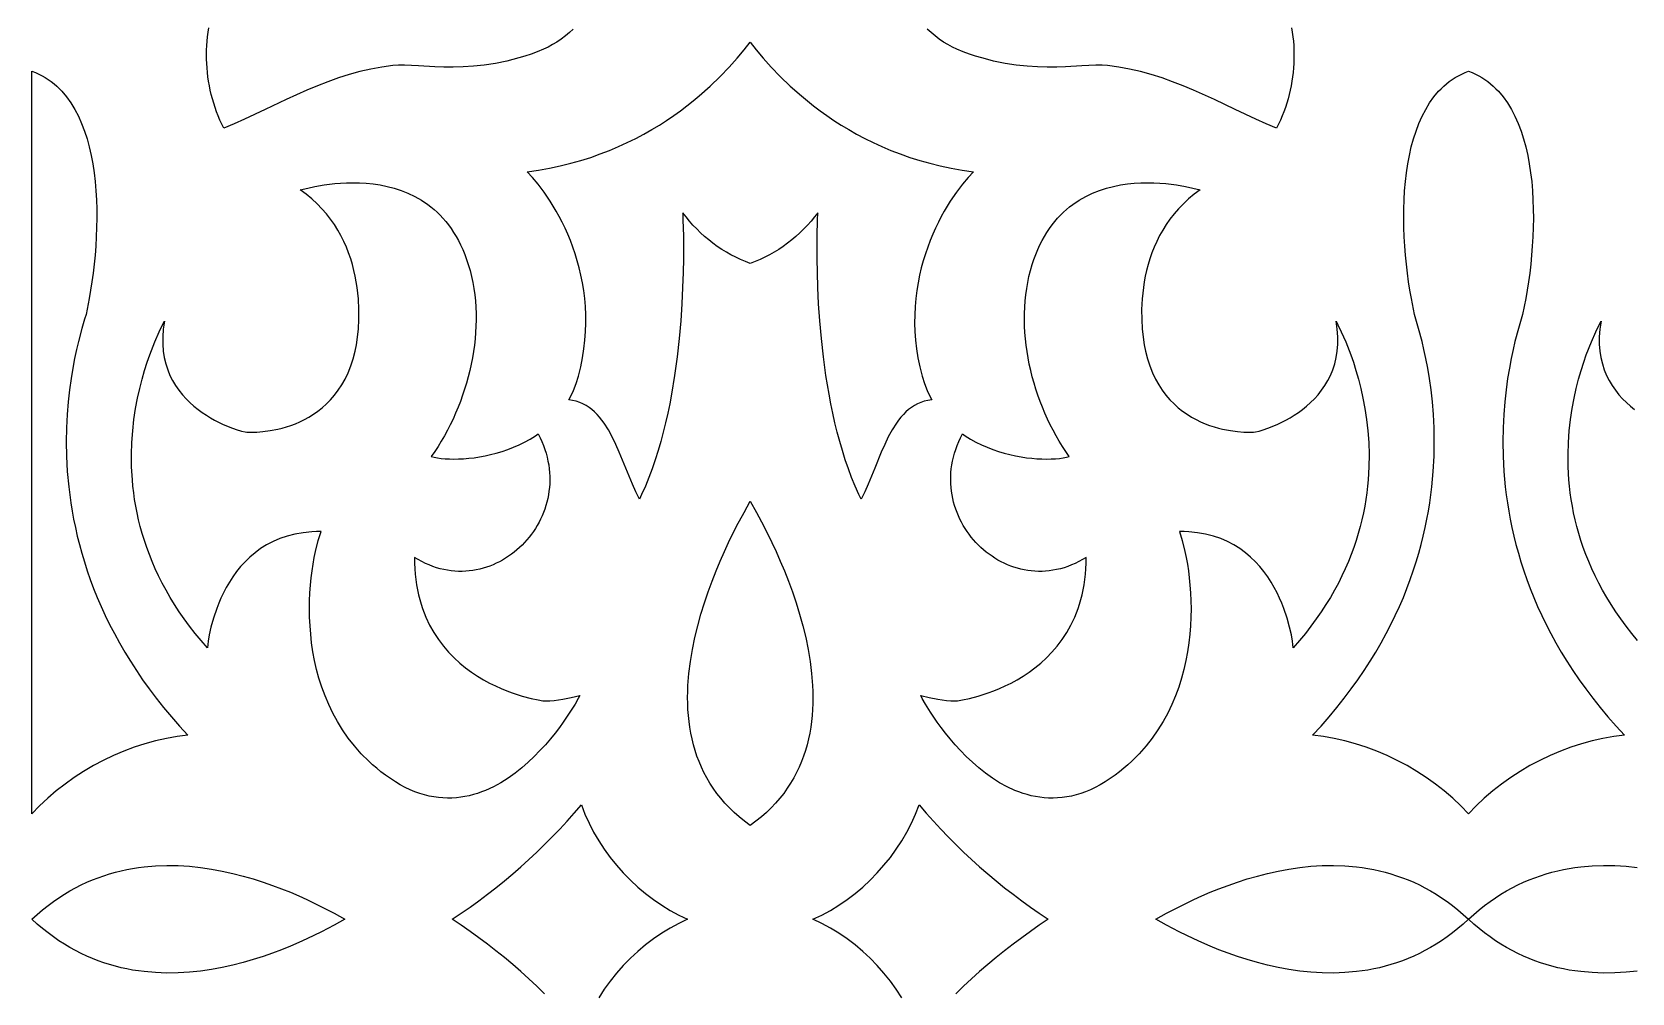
# Model space of a CAD drawing. Extents: x -350 to 350, y -780 to 780.
# Drawn here: x -270 to -184, y 579.8 to 631.5 of the extents above; entities that cross this region are included whole.
import ezdxf

# ---------------------------------------------------------------- set-up
doc = ezdxf.new("R2010")
doc.units = 0
doc.layers.add('LAYER_1', color=18, linetype='CONTINUOUS')

msp = doc.modelspace()

# ---------------------------------------------------------------- linework, layer by layer
at = {"layer": 'LAYER_1'}
for points in [[(-240.911, 631.612), (-241.121, 631.42), (-241.337, 631.239), (-241.56, 631.07), (-241.789, 630.914), (-242.023, 630.772), (-242.262, 630.645), (-242.506, 630.532), (-242.846, 630.393), (-243.181, 630.268), (-243.512, 630.155), (-243.838, 630.055), (-244.16, 629.965), (-244.478, 629.887), (-245.098, 629.76), (-245.698, 629.669), (-246.276, 629.609), (-246.831, 629.575), (-247.362, 629.562), (-247.868, 629.566), (-248.347, 629.582), (-249.222, 629.628), (-249.976, 629.662), (-250.306, 629.663), (-250.601, 629.646), (-251.199, 629.57), (-251.789, 629.462), (-252.374, 629.326), (-252.953, 629.164), (-253.528, 628.979), (-254.099, 628.774), (-254.665, 628.552), (-255.229, 628.316), (-256.349, 627.814), (-257.462, 627.29), (-258.574, 626.769), (-259.13, 626.517), (-259.688, 626.274), (-259.796, 626.494), (-259.897, 626.716), (-259.991, 626.941), (-260.079, 627.168), (-260.161, 627.396), (-260.236, 627.627), (-260.304, 627.859), (-260.365, 628.093), (-260.42, 628.328), (-260.468, 628.564), (-260.51, 628.801), (-260.545, 629.04), (-260.574, 629.279), (-260.595, 629.518), (-260.611, 629.759), (-260.619, 629.999), (-260.621, 630.24), (-260.616, 630.48), (-260.605, 630.721), (-260.587, 630.961), (-260.562, 631.201), (-260.531, 631.44), (-260.493, 631.678)], [(-202.309, 631.678), (-202.271, 631.44), (-202.24, 631.201), (-202.215, 630.961), (-202.197, 630.721), (-202.185, 630.48), (-202.181, 630.24), (-202.183, 629.999), (-202.191, 629.759), (-202.206, 629.518), (-202.228, 629.279), (-202.257, 629.04), (-202.292, 628.801), (-202.333, 628.564), (-202.382, 628.328), (-202.437, 628.093), (-202.498, 627.859), (-202.566, 627.627), (-202.641, 627.396), (-202.722, 627.168), (-202.81, 626.941), (-202.905, 626.716), (-203.006, 626.494), (-203.114, 626.274), (-203.671, 626.517), (-204.228, 626.769), (-205.339, 627.29), (-206.453, 627.814), (-207.573, 628.316), (-208.136, 628.552), (-208.703, 628.774), (-209.274, 628.979), (-209.848, 629.164), (-210.428, 629.326), (-211.013, 629.462), (-211.603, 629.57), (-212.2, 629.646), (-212.496, 629.663), (-212.825, 629.662), (-213.58, 629.628), (-214.455, 629.582), (-214.934, 629.566), (-215.44, 629.562), (-215.971, 629.575), (-216.526, 629.609), (-217.104, 629.669), (-217.704, 629.76), (-218.324, 629.887), (-218.641, 629.965), (-218.963, 630.055), (-219.29, 630.155), (-219.621, 630.268), (-219.956, 630.393), (-220.295, 630.532), (-220.54, 630.645), (-220.779, 630.772), (-221.013, 630.914), (-221.242, 631.07), (-221.464, 631.239), (-221.681, 631.42), (-221.891, 631.612)], [(-183.713, 598.731), (-184.031, 599.118), (-184.332, 599.505), (-184.617, 599.893), (-184.885, 600.281), (-185.137, 600.668), (-185.375, 601.055), (-185.597, 601.442), (-185.804, 601.827), (-185.997, 602.212), (-186.176, 602.596), (-186.341, 602.978), (-186.494, 603.358), (-186.633, 603.737), (-186.76, 604.114), (-186.875, 604.489), (-186.979, 604.861), (-187.071, 605.23), (-187.152, 605.597), (-187.223, 605.961), (-187.283, 606.322), (-187.334, 606.679), (-187.375, 607.032), (-187.408, 607.382), (-187.447, 608.069), (-187.455, 608.738), (-187.434, 609.388), (-187.388, 610.017), (-187.32, 610.624), (-187.233, 611.206), (-187.129, 611.762), (-187.012, 612.291), (-186.884, 612.79), (-186.75, 613.259), (-186.612, 613.696), (-186.472, 614.098), (-186.202, 614.795), (-185.964, 615.336), (-185.782, 615.709), (-185.681, 615.901), (-185.744, 615.471), (-185.775, 615.061), (-185.775, 614.67), (-185.746, 614.298), (-185.691, 613.945), (-185.611, 613.609), (-185.508, 613.291), (-185.384, 612.99), (-185.241, 612.707), (-185.081, 612.439), (-184.907, 612.188), (-184.719, 611.952), (-184.521, 611.732), (-184.313, 611.527), (-184.098, 611.336), (-183.878, 611.159)], [(-242.451, 579.741), (-242.869, 580.146), (-243.295, 580.544), (-243.727, 580.934), (-244.167, 581.315), (-244.613, 581.689), (-245.065, 582.054), (-245.524, 582.41), (-245.988, 582.758), (-246.458, 583.097), (-246.934, 583.427), (-247.415, 583.75), (-246.934, 584.074), (-246.458, 584.404), (-245.988, 584.743), (-245.524, 585.09), (-245.065, 585.447), (-244.613, 585.812), (-244.167, 586.185), (-243.727, 586.567), (-243.295, 586.957), (-242.869, 587.355), (-242.451, 587.76), (-242.04, 588.173), (-241.638, 588.593), (-241.243, 589.021), (-240.856, 589.456), (-240.478, 589.898), (-240.287, 589.403), (-240.067, 588.915), (-239.82, 588.438), (-239.547, 587.971), (-239.25, 587.517), (-238.929, 587.076), (-238.586, 586.651), (-238.224, 586.242), (-237.843, 585.852), (-237.444, 585.481), (-237.03, 585.131), (-236.601, 584.805), (-236.159, 584.502), (-235.706, 584.225), (-235.243, 583.975), (-234.772, 583.75), (-235.243, 583.526), (-235.706, 583.276), (-236.159, 582.999), (-236.601, 582.696), (-237.03, 582.369), (-237.444, 582.02), (-237.843, 581.649), (-238.224, 581.259), (-238.586, 580.85), (-238.929, 580.425), (-239.25, 579.984), (-239.547, 579.53)], [(-223.254, 579.53), (-223.552, 579.984), (-223.873, 580.425), (-224.215, 580.85), (-224.578, 581.259), (-224.959, 581.649), (-225.358, 582.02), (-225.772, 582.369), (-226.201, 582.696), (-226.642, 582.999), (-227.095, 583.276), (-227.558, 583.526), (-228.03, 583.75), (-227.558, 583.975), (-227.095, 584.225), (-226.642, 584.502), (-226.201, 584.805), (-225.772, 585.131), (-225.358, 585.481), (-224.959, 585.852), (-224.578, 586.242), (-224.215, 586.651), (-223.873, 587.076), (-223.552, 587.517), (-223.254, 587.971), (-222.981, 588.438), (-222.734, 588.915), (-222.515, 589.403), (-222.324, 589.898), (-221.946, 589.456), (-221.559, 589.021), (-221.164, 588.593), (-220.761, 588.173), (-220.351, 587.76), (-219.933, 587.355), (-219.507, 586.957), (-219.075, 586.567), (-218.635, 586.185), (-218.189, 585.812), (-217.737, 585.447), (-217.278, 585.09), (-216.814, 584.743), (-216.343, 584.404), (-215.868, 584.074), (-215.387, 583.75), (-215.868, 583.427), (-216.343, 583.097), (-216.814, 582.758), (-217.278, 582.41), (-217.737, 582.054), (-218.189, 581.689), (-218.635, 581.315), (-219.075, 580.934), (-219.507, 580.544), (-219.933, 580.146), (-220.351, 579.741)], [(-183.738, 580.966), (-184.334, 580.903), (-184.937, 580.867), (-185.546, 580.858), (-186.159, 580.879), (-186.775, 580.933), (-187.084, 580.973), (-187.393, 581.021), (-187.702, 581.079), (-188.011, 581.146), (-188.32, 581.224), (-188.628, 581.311), (-188.935, 581.408), (-189.242, 581.517), (-189.548, 581.636), (-189.853, 581.766), (-190.156, 581.908), (-190.458, 582.061), (-190.758, 582.227), (-191.057, 582.405), (-191.353, 582.596), (-191.647, 582.799), (-191.939, 583.016), (-192.229, 583.246), (-192.516, 583.49), (-192.801, 583.749), (-193.086, 583.49), (-193.373, 583.246), (-193.662, 583.016), (-193.954, 582.799), (-194.248, 582.596), (-194.545, 582.405), (-194.843, 582.227), (-195.144, 582.061), (-195.445, 581.908), (-195.749, 581.766), (-196.054, 581.636), (-196.359, 581.517), (-196.666, 581.408), (-196.974, 581.311), (-197.282, 581.224), (-197.591, 581.146), (-197.899, 581.079), (-198.209, 581.021), (-198.518, 580.973), (-198.826, 580.933), (-199.442, 580.879), (-200.056, 580.858), (-200.665, 580.867), (-201.268, 580.903), (-201.864, 580.966), (-202.452, 581.051), (-203.03, 581.158), (-203.597, 581.283), (-204.151, 581.425), (-204.692, 581.582), (-205.218, 581.75), (-205.727, 581.928), (-206.218, 582.113), (-206.69, 582.304), (-207.141, 582.498), (-207.57, 582.692), (-208.357, 583.074), (-209.04, 583.432), (-209.608, 583.75), (-209.04, 584.069), (-208.357, 584.426), (-207.57, 584.808), (-207.141, 585.003), (-206.69, 585.197), (-206.218, 585.387), (-205.727, 585.573), (-205.218, 585.751), (-204.692, 585.919), (-204.151, 586.075), (-203.597, 586.217), (-203.03, 586.343), (-202.452, 586.449), (-201.864, 586.535), (-201.268, 586.597), (-200.665, 586.634), (-200.056, 586.643), (-199.442, 586.621), (-198.826, 586.568), (-198.518, 586.528), (-198.209, 586.479), (-197.899, 586.422), (-197.591, 586.354), (-197.282, 586.277), (-196.974, 586.19), (-196.666, 586.092), (-196.359, 585.984), (-196.054, 585.865), (-195.749, 585.735), (-195.445, 585.593), (-195.144, 585.439), (-194.843, 585.274), (-194.545, 585.096), (-194.248, 584.905), (-193.954, 584.702), (-193.662, 584.485), (-193.373, 584.255), (-193.086, 584.011), (-192.801, 583.751), (-192.516, 584.011), (-192.229, 584.255), (-191.939, 584.485), (-191.647, 584.702), (-191.353, 584.905), (-191.057, 585.096), (-190.758, 585.274), (-190.458, 585.439), (-190.156, 585.593), (-189.853, 585.735), (-189.548, 585.865), (-189.242, 585.984), (-188.935, 586.092), (-188.628, 586.19), (-188.32, 586.277), (-188.011, 586.354), (-187.702, 586.422), (-187.393, 586.479), (-187.084, 586.528), (-186.775, 586.568), (-186.159, 586.621), (-185.546, 586.643), (-184.937, 586.634), (-184.334, 586.597), (-183.738, 586.535)]]:
    msp.add_lwpolyline(points, dxfattribs=at)
for points in [[(-231.079, 630.5), (-230.704, 630.051), (-230.275, 629.569), (-229.79, 629.064), (-229.25, 628.543), (-228.653, 628.013), (-228.333, 627.748), (-227.998, 627.483), (-227.649, 627.22), (-227.286, 626.959), (-226.907, 626.702), (-226.514, 626.45), (-226.106, 626.203), (-225.684, 625.963), (-225.246, 625.73), (-224.792, 625.506), (-224.324, 625.291), (-223.84, 625.087), (-223.341, 624.894), (-222.827, 624.713), (-222.296, 624.545), (-221.751, 624.391), (-221.189, 624.253), (-220.611, 624.131), (-220.018, 624.026), (-219.408, 623.939), (-219.693, 623.636), (-220.001, 623.27), (-220.323, 622.843), (-220.651, 622.357), (-220.977, 621.816), (-221.137, 621.526), (-221.294, 621.223), (-221.446, 620.907), (-221.593, 620.578), (-221.733, 620.238), (-221.866, 619.886), (-221.991, 619.523), (-222.106, 619.149), (-222.211, 618.765), (-222.304, 618.37), (-222.385, 617.965), (-222.452, 617.551), (-222.505, 617.127), (-222.542, 616.695), (-222.564, 616.254), (-222.567, 615.804), (-222.552, 615.347), (-222.518, 614.881), (-222.464, 614.409), (-222.388, 613.93), (-222.289, 613.444), (-222.167, 612.951), (-222.046, 612.558), (-221.903, 612.186), (-221.74, 611.836), (-221.648, 611.672), (-221.854, 611.642), (-222.049, 611.597), (-222.235, 611.536), (-222.412, 611.46), (-222.58, 611.371), (-222.74, 611.268), (-222.892, 611.154), (-223.036, 611.027), (-223.174, 610.889), (-223.306, 610.741), (-223.431, 610.584), (-223.55, 610.417), (-223.775, 610.061), (-223.982, 609.678), (-224.176, 609.274), (-224.359, 608.855), (-224.71, 607.993), (-225.064, 607.14), (-225.25, 606.73), (-225.447, 606.34), (-225.563, 606.579), (-225.764, 607.032), (-225.953, 607.497), (-226.13, 607.971), (-226.296, 608.454), (-226.451, 608.944), (-226.595, 609.441), (-226.729, 609.942), (-226.853, 610.447), (-226.967, 610.956), (-227.072, 611.465), (-227.168, 611.975), (-227.335, 612.992), (-227.472, 613.996), (-227.58, 614.98), (-227.663, 615.932), (-227.725, 616.845), (-227.767, 617.708), (-227.793, 618.513), (-227.806, 619.251), (-227.809, 619.911), (-227.804, 620.486), (-227.786, 621.34), (-227.774, 621.738), (-227.948, 621.509), (-228.131, 621.287), (-228.322, 621.07), (-228.522, 620.861), (-228.73, 620.659), (-228.945, 620.464), (-229.167, 620.277), (-229.396, 620.098), (-229.63, 619.928), (-229.87, 619.767), (-230.115, 619.615), (-230.365, 619.472), (-230.619, 619.34), (-230.876, 619.218), (-231.137, 619.106), (-231.401, 619.005), (-231.665, 619.106), (-231.926, 619.218), (-232.183, 619.34), (-232.437, 619.472), (-232.686, 619.615), (-232.931, 619.767), (-233.171, 619.928), (-233.406, 620.098), (-233.634, 620.277), (-233.856, 620.464), (-234.072, 620.659), (-234.279, 620.861), (-234.479, 621.07), (-234.671, 621.287), (-234.854, 621.509), (-235.028, 621.738), (-235.016, 621.34), (-234.997, 620.486), (-234.993, 619.911), (-234.996, 619.251), (-235.009, 618.513), (-235.035, 617.708), (-235.077, 616.845), (-235.139, 615.932), (-235.222, 614.98), (-235.33, 613.996), (-235.467, 612.992), (-235.634, 611.975), (-235.73, 611.465), (-235.835, 610.956), (-235.949, 610.447), (-236.073, 609.942), (-236.207, 609.441), (-236.351, 608.944), (-236.506, 608.454), (-236.672, 607.971), (-236.849, 607.497), (-237.038, 607.032), (-237.239, 606.579), (-237.355, 606.34), (-237.552, 606.73), (-237.738, 607.14), (-238.091, 607.993), (-238.443, 608.855), (-238.626, 609.274), (-238.82, 609.678), (-239.027, 610.061), (-239.251, 610.417), (-239.371, 610.584), (-239.496, 610.741), (-239.628, 610.889), (-239.765, 611.027), (-239.91, 611.154), (-240.062, 611.268), (-240.222, 611.371), (-240.39, 611.46), (-240.567, 611.536), (-240.753, 611.597), (-240.948, 611.642), (-241.153, 611.672), (-241.062, 611.836), (-240.898, 612.186), (-240.755, 612.558), (-240.634, 612.951), (-240.513, 613.444), (-240.414, 613.93), (-240.338, 614.409), (-240.283, 614.881), (-240.249, 615.347), (-240.235, 615.804), (-240.238, 616.254), (-240.259, 616.695), (-240.297, 617.127), (-240.35, 617.551), (-240.417, 617.965), (-240.498, 618.37), (-240.591, 618.765), (-240.696, 619.149), (-240.811, 619.523), (-240.935, 619.886), (-241.068, 620.238), (-241.209, 620.578), (-241.355, 620.907), (-241.508, 621.223), (-241.664, 621.526), (-241.824, 621.816), (-242.151, 622.357), (-242.479, 622.843), (-242.801, 623.27), (-243.108, 623.636), (-243.394, 623.939), (-242.784, 624.026), (-242.191, 624.131), (-241.613, 624.253), (-241.051, 624.391), (-240.505, 624.545), (-239.975, 624.713), (-239.46, 624.894), (-238.961, 625.087), (-238.478, 625.291), (-238.009, 625.506), (-237.556, 625.73), (-237.118, 625.963), (-236.695, 626.203), (-236.287, 626.45), (-235.894, 626.702), (-235.516, 626.959), (-235.153, 627.22), (-234.804, 627.483), (-234.469, 627.748), (-234.149, 628.013), (-233.552, 628.543), (-233.012, 629.064), (-232.527, 629.569), (-232.098, 630.051), (-231.723, 630.5), (-231.401, 630.911)], [(-269.813, 629.276), (-269.631, 629.193), (-269.456, 629.103), (-269.287, 629.005), (-269.124, 628.9), (-268.966, 628.787), (-268.815, 628.666), (-268.669, 628.539), (-268.529, 628.405), (-268.394, 628.264), (-268.14, 627.964), (-267.908, 627.639), (-267.697, 627.291), (-267.505, 626.923), (-267.332, 626.535), (-267.178, 626.129), (-267.042, 625.707), (-266.924, 625.27), (-266.821, 624.82), (-266.735, 624.358), (-266.665, 623.887), (-266.609, 623.407), (-266.567, 622.92), (-266.538, 622.428), (-266.522, 621.932), (-266.519, 621.434), (-266.527, 620.936), (-266.546, 620.438), (-266.575, 619.943), (-266.613, 619.453), (-266.661, 618.968), (-266.717, 618.49), (-266.78, 618.022), (-266.85, 617.564), (-266.927, 617.118), (-267.097, 616.268), (-267.173, 616.006), (-267.317, 615.513), (-267.505, 614.806), (-267.607, 614.377), (-267.709, 613.901), (-267.808, 613.38), (-267.902, 612.816), (-267.985, 612.211), (-268.057, 611.567), (-268.112, 610.885), (-268.147, 610.169), (-268.16, 609.42), (-268.146, 608.64), (-268.103, 607.831), (-268.027, 606.995), (-267.975, 606.568), (-267.914, 606.135), (-267.843, 605.696), (-267.762, 605.252), (-267.67, 604.803), (-267.567, 604.349), (-267.452, 603.89), (-267.325, 603.427), (-267.186, 602.96), (-267.034, 602.489), (-266.869, 602.014), (-266.69, 601.536), (-266.497, 601.055), (-266.289, 600.571), (-266.066, 600.084), (-265.828, 599.596), (-265.574, 599.105), (-265.304, 598.612), (-265.018, 598.118), (-264.714, 597.622), (-264.393, 597.126), (-264.054, 596.628), (-263.696, 596.131), (-263.32, 595.633), (-262.925, 595.135), (-262.51, 594.637), (-262.075, 594.139), (-261.62, 593.643), (-262.2, 593.572), (-262.78, 593.471), (-263.359, 593.341), (-263.933, 593.184), (-264.503, 593), (-265.067, 592.789), (-265.622, 592.553), (-266.168, 592.293), (-266.703, 592.008), (-267.224, 591.701), (-267.732, 591.371), (-268.224, 591.019), (-268.698, 590.647), (-269.153, 590.255), (-269.588, 589.844), (-270, 589.414), (-270, 629.35)], [(-192.612, 629.276), (-192.431, 629.193), (-192.256, 629.103), (-192.087, 629.005), (-191.924, 628.9), (-191.766, 628.787), (-191.615, 628.666), (-191.469, 628.539), (-191.328, 628.405), (-191.194, 628.264), (-190.94, 627.964), (-190.708, 627.639), (-190.497, 627.291), (-190.305, 626.923), (-190.132, 626.535), (-189.978, 626.129), (-189.842, 625.707), (-189.723, 625.27), (-189.621, 624.82), (-189.535, 624.358), (-189.464, 623.887), (-189.408, 623.407), (-189.366, 622.92), (-189.338, 622.428), (-189.322, 621.932), (-189.319, 621.434), (-189.327, 620.936), (-189.345, 620.438), (-189.374, 619.943), (-189.413, 619.453), (-189.461, 618.968), (-189.516, 618.49), (-189.58, 618.022), (-189.65, 617.564), (-189.727, 617.118), (-189.897, 616.268), (-189.972, 616.006), (-190.117, 615.513), (-190.305, 614.806), (-190.406, 614.377), (-190.509, 613.901), (-190.608, 613.38), (-190.701, 612.816), (-190.785, 612.211), (-190.856, 611.567), (-190.911, 610.885), (-190.947, 610.169), (-190.959, 609.42), (-190.946, 608.64), (-190.903, 607.831), (-190.826, 606.995), (-190.775, 606.568), (-190.714, 606.135), (-190.643, 605.696), (-190.562, 605.252), (-190.47, 604.803), (-190.367, 604.349), (-190.252, 603.89), (-190.125, 603.427), (-189.986, 602.96), (-189.834, 602.489), (-189.669, 602.014), (-189.489, 601.536), (-189.296, 601.055), (-189.089, 600.571), (-188.866, 600.084), (-188.628, 599.596), (-188.374, 599.105), (-188.104, 598.612), (-187.818, 598.118), (-187.514, 597.622), (-187.193, 597.126), (-186.854, 596.628), (-186.496, 596.131), (-186.12, 595.633), (-185.725, 595.135), (-185.31, 594.637), (-184.875, 594.139), (-184.42, 593.643), (-185, 593.572), (-185.58, 593.471), (-186.158, 593.341), (-186.733, 593.184), (-187.303, 593), (-187.867, 592.789), (-188.422, 592.553), (-188.968, 592.293), (-189.502, 592.008), (-190.024, 591.701), (-190.532, 591.371), (-191.023, 591.019), (-191.498, 590.647), (-191.953, 590.255), (-192.387, 589.844), (-192.801, 589.414), (-193.214, 589.844), (-193.649, 590.255), (-194.104, 590.647), (-194.578, 591.019), (-195.07, 591.371), (-195.577, 591.701), (-196.099, 592.008), (-196.634, 592.293), (-197.18, 592.553), (-197.735, 592.789), (-198.298, 593), (-198.868, 593.184), (-199.443, 593.341), (-200.021, 593.471), (-200.601, 593.572), (-201.182, 593.643), (-200.726, 594.139), (-200.292, 594.637), (-199.877, 595.135), (-199.481, 595.633), (-199.105, 596.131), (-198.748, 596.628), (-198.409, 597.126), (-198.088, 597.622), (-197.784, 598.118), (-197.497, 598.612), (-197.227, 599.105), (-196.974, 599.596), (-196.736, 600.084), (-196.513, 600.571), (-196.305, 601.055), (-196.112, 601.536), (-195.933, 602.014), (-195.768, 602.489), (-195.616, 602.96), (-195.476, 603.427), (-195.35, 603.89), (-195.235, 604.349), (-195.132, 604.803), (-195.04, 605.252), (-194.959, 605.696), (-194.888, 606.135), (-194.827, 606.568), (-194.775, 606.995), (-194.699, 607.831), (-194.656, 608.64), (-194.642, 609.42), (-194.655, 610.169), (-194.69, 610.885), (-194.745, 611.567), (-194.816, 612.211), (-194.9, 612.816), (-194.994, 613.38), (-195.093, 613.901), (-195.195, 614.377), (-195.297, 614.806), (-195.484, 615.513), (-195.629, 616.006), (-195.704, 616.268), (-195.874, 617.118), (-195.951, 617.564), (-196.022, 618.022), (-196.085, 618.49), (-196.141, 618.968), (-196.189, 619.453), (-196.227, 619.943), (-196.256, 620.438), (-196.275, 620.936), (-196.283, 621.434), (-196.279, 621.932), (-196.264, 622.428), (-196.235, 622.92), (-196.193, 623.407), (-196.137, 623.887), (-196.066, 624.358), (-195.98, 624.82), (-195.878, 625.27), (-195.759, 625.707), (-195.623, 626.129), (-195.469, 626.535), (-195.297, 626.923), (-195.105, 627.291), (-194.893, 627.639), (-194.661, 627.964), (-194.408, 628.264), (-194.273, 628.405), (-194.133, 628.539), (-193.987, 628.666), (-193.835, 628.787), (-193.678, 628.9), (-193.515, 629.005), (-193.346, 629.103), (-193.17, 629.193), (-192.989, 629.276), (-192.801, 629.35)], [(-252.397, 623.341), (-252.036, 623.32), (-251.668, 623.283), (-251.296, 623.228), (-250.92, 623.152), (-250.544, 623.055), (-250.17, 622.934), (-249.799, 622.787), (-249.434, 622.612), (-249.077, 622.408), (-248.73, 622.173), (-248.56, 622.044), (-248.394, 621.905), (-248.231, 621.758), (-248.072, 621.602), (-247.917, 621.437), (-247.767, 621.262), (-247.621, 621.078), (-247.479, 620.884), (-247.343, 620.679), (-247.212, 620.464), (-247.087, 620.239), (-246.967, 620.003), (-246.854, 619.755), (-246.746, 619.497), (-246.646, 619.227), (-246.552, 618.945), (-246.46, 618.63), (-246.38, 618.31), (-246.312, 617.986), (-246.255, 617.659), (-246.209, 617.329), (-246.175, 616.995), (-246.151, 616.659), (-246.138, 616.321), (-246.136, 615.981), (-246.144, 615.64), (-246.162, 615.298), (-246.19, 614.956), (-246.228, 614.613), (-246.275, 614.271), (-246.332, 613.93), (-246.398, 613.589), (-246.473, 613.251), (-246.557, 612.914), (-246.649, 612.579), (-246.75, 612.248), (-246.859, 611.919), (-246.976, 611.594), (-247.101, 611.273), (-247.233, 610.957), (-247.373, 610.645), (-247.52, 610.338), (-247.674, 610.037), (-247.836, 609.742), (-248.003, 609.453), (-248.178, 609.171), (-248.358, 608.896), (-248.545, 608.629), (-248.386, 608.59), (-248.208, 608.557), (-248.012, 608.53), (-247.799, 608.51), (-247.57, 608.498), (-247.328, 608.493), (-247.072, 608.497), (-246.806, 608.51), (-246.529, 608.533), (-246.244, 608.565), (-245.952, 608.609), (-245.655, 608.663), (-245.353, 608.729), (-245.048, 608.808), (-244.741, 608.9), (-244.434, 609.004), (-244.129, 609.123), (-243.826, 609.257), (-243.527, 609.405), (-243.233, 609.569), (-242.947, 609.749), (-242.807, 609.848), (-242.7, 609.639), (-242.604, 609.43), (-242.518, 609.221), (-242.442, 609.012), (-242.375, 608.803), (-242.319, 608.594), (-242.272, 608.385), (-242.234, 608.178), (-242.205, 607.971), (-242.186, 607.765), (-242.175, 607.561), (-242.173, 607.358), (-242.179, 607.156), (-242.194, 606.956), (-242.217, 606.758), (-242.247, 606.563), (-242.285, 606.369), (-242.331, 606.178), (-242.384, 605.99), (-242.445, 605.804), (-242.512, 605.622), (-242.586, 605.443), (-242.667, 605.267), (-242.754, 605.095), (-242.847, 604.926), (-242.947, 604.762), (-243.052, 604.601), (-243.164, 604.445), (-243.28, 604.293), (-243.402, 604.146), (-243.53, 604.004), (-243.662, 603.867), (-243.799, 603.735), (-243.941, 603.608), (-244.087, 603.487), (-244.237, 603.372), (-244.392, 603.262), (-244.55, 603.159), (-244.713, 603.062), (-244.878, 602.971), (-245.048, 602.887), (-245.22, 602.81), (-245.395, 602.74), (-245.573, 602.677), (-245.754, 602.622), (-245.937, 602.574), (-246.123, 602.534), (-246.311, 602.501), (-246.5, 602.477), (-246.692, 602.461), (-246.884, 602.453), (-247.079, 602.454), (-247.274, 602.464), (-247.471, 602.483), (-247.668, 602.511), (-247.866, 602.549), (-248.064, 602.596), (-248.263, 602.652), (-248.462, 602.719), (-248.661, 602.796), (-248.859, 602.883), (-249.057, 602.98), (-249.255, 603.088), (-249.452, 603.207), (-249.447, 602.895), (-249.433, 602.592), (-249.41, 602.297), (-249.378, 602.01), (-249.338, 601.731), (-249.289, 601.46), (-249.232, 601.197), (-249.167, 600.941), (-249.094, 600.693), (-249.015, 600.452), (-248.928, 600.219), (-248.836, 599.993), (-248.631, 599.562), (-248.404, 599.159), (-248.157, 598.782), (-247.892, 598.431), (-247.612, 598.105), (-247.318, 597.803), (-247.014, 597.525), (-246.702, 597.268), (-246.383, 597.034), (-246.062, 596.82), (-245.739, 596.625), (-245.418, 596.45), (-245.1, 596.292), (-244.789, 596.152), (-244.486, 596.028), (-244.194, 595.919), (-243.653, 595.744), (-243.184, 595.621), (-242.807, 595.541), (-242.541, 595.499), (-242.406, 595.487), (-242.173, 595.496), (-241.941, 595.515), (-241.479, 595.58), (-241.02, 595.669), (-240.563, 595.771), (-240.642, 595.617), (-240.819, 595.309), (-241.089, 594.877), (-241.448, 594.35), (-241.659, 594.06), (-241.89, 593.758), (-242.142, 593.447), (-242.413, 593.131), (-242.702, 592.814), (-243.01, 592.499), (-243.335, 592.19), (-243.677, 591.892), (-244.036, 591.607), (-244.411, 591.339), (-244.801, 591.092), (-245.206, 590.87), (-245.625, 590.677), (-245.84, 590.592), (-246.058, 590.516), (-246.279, 590.449), (-246.504, 590.391), (-246.731, 590.343), (-246.962, 590.306), (-247.196, 590.279), (-247.432, 590.264), (-247.672, 590.261), (-247.914, 590.27), (-248.159, 590.291), (-248.407, 590.326), (-248.657, 590.374), (-248.91, 590.437), (-249.165, 590.514), (-249.422, 590.606), (-249.682, 590.714), (-249.944, 590.838), (-250.208, 590.978), (-250.474, 591.135), (-250.742, 591.31), (-251.012, 591.502), (-251.249, 591.684), (-251.477, 591.869), (-251.696, 592.059), (-251.907, 592.253), (-252.304, 592.652), (-252.67, 593.066), (-253.004, 593.492), (-253.309, 593.929), (-253.585, 594.375), (-253.834, 594.831), (-254.057, 595.293), (-254.254, 595.76), (-254.428, 596.232), (-254.578, 596.707), (-254.707, 597.183), (-254.814, 597.658), (-254.902, 598.133), (-254.972, 598.604), (-255.024, 599.071), (-255.059, 599.532), (-255.08, 599.986), (-255.086, 600.432), (-255.08, 600.867), (-255.061, 601.291), (-255.032, 601.703), (-254.993, 602.1), (-254.945, 602.481), (-254.89, 602.846), (-254.829, 603.192), (-254.763, 603.518), (-254.618, 604.105), (-254.467, 604.596), (-254.718, 604.593), (-254.962, 604.582), (-255.431, 604.534), (-255.873, 604.455), (-256.289, 604.348), (-256.681, 604.214), (-257.048, 604.056), (-257.392, 603.875), (-257.713, 603.674), (-258.013, 603.454), (-258.291, 603.219), (-258.549, 602.97), (-258.787, 602.709), (-259.006, 602.439), (-259.208, 602.162), (-259.391, 601.879), (-259.559, 601.593), (-259.71, 601.306), (-259.846, 601.02), (-259.967, 600.738), (-260.075, 600.461), (-260.253, 599.932), (-260.385, 599.451), (-260.478, 599.034), (-260.537, 598.7), (-260.577, 598.345), (-260.913, 598.731), (-261.231, 599.118), (-261.532, 599.505), (-261.817, 599.893), (-262.085, 600.281), (-262.338, 600.668), (-262.575, 601.055), (-262.797, 601.442), (-263.004, 601.827), (-263.197, 602.212), (-263.376, 602.596), (-263.541, 602.978), (-263.694, 603.358), (-263.833, 603.737), (-263.96, 604.114), (-264.075, 604.489), (-264.179, 604.861), (-264.271, 605.23), (-264.352, 605.597), (-264.423, 605.961), (-264.483, 606.322), (-264.534, 606.679), (-264.576, 607.032), (-264.608, 607.382), (-264.647, 608.069), (-264.655, 608.738), (-264.635, 609.388), (-264.589, 610.017), (-264.52, 610.624), (-264.433, 611.206), (-264.329, 611.762), (-264.212, 612.291), (-264.085, 612.79), (-263.95, 613.259), (-263.812, 613.696), (-263.672, 614.098), (-263.402, 614.795), (-263.164, 615.336), (-262.982, 615.709), (-262.881, 615.901), (-262.944, 615.471), (-262.975, 615.061), (-262.975, 614.67), (-262.946, 614.298), (-262.891, 613.945), (-262.811, 613.609), (-262.708, 613.291), (-262.584, 612.99), (-262.441, 612.707), (-262.282, 612.439), (-262.107, 612.188), (-261.919, 611.952), (-261.721, 611.732), (-261.513, 611.527), (-261.298, 611.336), (-261.078, 611.159), (-260.855, 610.996), (-260.63, 610.846), (-260.406, 610.709), (-260.185, 610.585), (-259.759, 610.373), (-259.366, 610.206), (-259.024, 610.082), (-258.747, 609.997), (-258.551, 609.948), (-258.452, 609.932), (-258.176, 609.931), (-257.916, 609.941), (-257.59, 609.968), (-257.208, 610.019), (-256.783, 610.102), (-256.558, 610.158), (-256.326, 610.225), (-256.089, 610.303), (-255.848, 610.393), (-255.604, 610.497), (-255.36, 610.616), (-255.116, 610.75), (-254.874, 610.9), (-254.635, 611.067), (-254.401, 611.252), (-254.174, 611.456), (-253.953, 611.68), (-253.742, 611.925), (-253.541, 612.192), (-253.352, 612.481), (-253.176, 612.794), (-253.015, 613.132), (-252.87, 613.495), (-252.743, 613.884), (-252.634, 614.3), (-252.566, 614.641), (-252.507, 615.042), (-252.461, 615.498), (-252.435, 616), (-252.433, 616.541), (-252.462, 617.114), (-252.489, 617.41), (-252.525, 617.711), (-252.572, 618.017), (-252.63, 618.325), (-252.699, 618.636), (-252.781, 618.949), (-252.875, 619.262), (-252.983, 619.575), (-253.105, 619.886), (-253.243, 620.196), (-253.395, 620.502), (-253.564, 620.804), (-253.75, 621.1), (-253.953, 621.392), (-254.175, 621.676), (-254.416, 621.952), (-254.676, 622.22), (-254.957, 622.478), (-255.258, 622.725), (-255.581, 622.961), (-255.18, 623.061), (-254.794, 623.144), (-254.306, 623.228), (-253.733, 623.299), (-253.419, 623.324), (-253.091, 623.341), (-252.75, 623.348)], [(-209.711, 623.341), (-209.382, 623.324), (-209.069, 623.299), (-208.496, 623.228), (-208.008, 623.144), (-207.622, 623.061), (-207.221, 622.961), (-207.544, 622.725), (-207.845, 622.478), (-208.126, 622.22), (-208.386, 621.952), (-208.627, 621.676), (-208.848, 621.392), (-209.052, 621.1), (-209.238, 620.804), (-209.407, 620.502), (-209.559, 620.196), (-209.696, 619.886), (-209.819, 619.575), (-209.926, 619.262), (-210.021, 618.949), (-210.102, 618.636), (-210.172, 618.325), (-210.229, 618.017), (-210.276, 617.711), (-210.313, 617.41), (-210.34, 617.114), (-210.369, 616.541), (-210.367, 616), (-210.341, 615.498), (-210.295, 615.042), (-210.236, 614.641), (-210.168, 614.3), (-210.059, 613.884), (-209.932, 613.495), (-209.787, 613.132), (-209.625, 612.794), (-209.45, 612.481), (-209.261, 612.192), (-209.06, 611.925), (-208.848, 611.68), (-208.628, 611.456), (-208.4, 611.252), (-208.166, 611.067), (-207.928, 610.9), (-207.686, 610.75), (-207.442, 610.616), (-207.197, 610.497), (-206.954, 610.393), (-206.713, 610.303), (-206.476, 610.225), (-206.244, 610.158), (-206.018, 610.102), (-205.593, 610.019), (-205.212, 609.968), (-204.885, 609.941), (-204.625, 609.931), (-204.35, 609.932), (-204.251, 609.948), (-204.055, 609.997), (-203.778, 610.082), (-203.435, 610.206), (-203.043, 610.373), (-202.617, 610.585), (-202.395, 610.709), (-202.172, 610.846), (-201.947, 610.996), (-201.724, 611.159), (-201.504, 611.336), (-201.289, 611.527), (-201.081, 611.732), (-200.882, 611.952), (-200.695, 612.188), (-200.52, 612.439), (-200.361, 612.707), (-200.218, 612.99), (-200.094, 613.291), (-199.991, 613.609), (-199.911, 613.945), (-199.855, 614.298), (-199.827, 614.67), (-199.827, 615.061), (-199.857, 615.471), (-199.921, 615.901), (-199.82, 615.709), (-199.638, 615.336), (-199.4, 614.795), (-199.13, 614.098), (-198.99, 613.696), (-198.852, 613.259), (-198.717, 612.79), (-198.59, 612.291), (-198.473, 611.762), (-198.369, 611.206), (-198.281, 610.624), (-198.213, 610.017), (-198.167, 609.388), (-198.147, 608.738), (-198.154, 608.069), (-198.194, 607.382), (-198.226, 607.032), (-198.268, 606.679), (-198.318, 606.322), (-198.379, 605.961), (-198.45, 605.597), (-198.531, 605.23), (-198.623, 604.861), (-198.726, 604.489), (-198.841, 604.114), (-198.968, 603.737), (-199.108, 603.358), (-199.26, 602.978), (-199.426, 602.596), (-199.605, 602.212), (-199.798, 601.827), (-200.005, 601.442), (-200.227, 601.055), (-200.464, 600.668), (-200.717, 600.281), (-200.985, 599.893), (-201.27, 599.505), (-201.571, 599.118), (-201.889, 598.731), (-202.225, 598.345), (-202.265, 598.7), (-202.324, 599.034), (-202.416, 599.451), (-202.549, 599.932), (-202.726, 600.461), (-202.834, 600.738), (-202.956, 601.02), (-203.092, 601.306), (-203.243, 601.593), (-203.41, 601.879), (-203.594, 602.162), (-203.795, 602.439), (-204.015, 602.709), (-204.253, 602.97), (-204.511, 603.219), (-204.789, 603.454), (-205.088, 603.674), (-205.41, 603.875), (-205.754, 604.056), (-206.121, 604.214), (-206.513, 604.348), (-206.929, 604.455), (-207.371, 604.534), (-207.839, 604.582), (-208.084, 604.593), (-208.335, 604.596), (-208.183, 604.105), (-208.039, 603.518), (-207.973, 603.192), (-207.911, 602.846), (-207.856, 602.481), (-207.809, 602.1), (-207.77, 601.703), (-207.741, 601.291), (-207.722, 600.867), (-207.716, 600.432), (-207.722, 599.986), (-207.742, 599.532), (-207.778, 599.071), (-207.83, 598.604), (-207.9, 598.133), (-207.988, 597.658), (-208.095, 597.183), (-208.224, 596.707), (-208.374, 596.232), (-208.547, 595.76), (-208.745, 595.293), (-208.967, 594.831), (-209.216, 594.375), (-209.493, 593.929), (-209.798, 593.492), (-210.132, 593.066), (-210.498, 592.652), (-210.895, 592.253), (-211.106, 592.059), (-211.325, 591.869), (-211.553, 591.684), (-211.789, 591.502), (-212.06, 591.31), (-212.328, 591.135), (-212.594, 590.978), (-212.858, 590.838), (-213.12, 590.714), (-213.38, 590.606), (-213.637, 590.514), (-213.892, 590.437), (-214.145, 590.374), (-214.395, 590.326), (-214.643, 590.291), (-214.888, 590.27), (-215.13, 590.261), (-215.369, 590.264), (-215.606, 590.279), (-215.84, 590.306), (-216.07, 590.343), (-216.298, 590.391), (-216.523, 590.449), (-216.744, 590.516), (-216.962, 590.592), (-217.177, 590.677), (-217.596, 590.87), (-218.001, 591.092), (-218.391, 591.339), (-218.766, 591.607), (-219.124, 591.892), (-219.467, 592.19), (-219.792, 592.499), (-220.1, 592.814), (-220.389, 593.131), (-220.66, 593.447), (-220.911, 593.758), (-221.143, 594.06), (-221.354, 594.35), (-221.712, 594.877), (-221.982, 595.309), (-222.159, 595.617), (-222.239, 595.771), (-221.782, 595.669), (-221.323, 595.58), (-220.861, 595.515), (-220.629, 595.496), (-220.396, 595.487), (-220.261, 595.499), (-219.995, 595.541), (-219.618, 595.621), (-219.149, 595.744), (-218.608, 595.919), (-218.316, 596.028), (-218.013, 596.152), (-217.702, 596.292), (-217.384, 596.45), (-217.063, 596.625), (-216.74, 596.82), (-216.418, 597.034), (-216.1, 597.268), (-215.788, 597.525), (-215.484, 597.803), (-215.19, 598.105), (-214.91, 598.431), (-214.645, 598.782), (-214.397, 599.159), (-214.171, 599.562), (-213.966, 599.993), (-213.873, 600.219), (-213.787, 600.452), (-213.707, 600.693), (-213.635, 600.941), (-213.57, 601.197), (-213.513, 601.46), (-213.464, 601.731), (-213.423, 602.01), (-213.391, 602.297), (-213.368, 602.592), (-213.354, 602.895), (-213.35, 603.207), (-213.547, 603.088), (-213.744, 602.98), (-213.943, 602.883), (-214.141, 602.796), (-214.34, 602.719), (-214.539, 602.652), (-214.737, 602.596), (-214.936, 602.549), (-215.134, 602.511), (-215.331, 602.483), (-215.528, 602.464), (-215.723, 602.454), (-215.917, 602.453), (-216.11, 602.461), (-216.302, 602.477), (-216.491, 602.501), (-216.679, 602.534), (-216.864, 602.574), (-217.048, 602.622), (-217.228, 602.677), (-217.407, 602.74), (-217.582, 602.81), (-217.754, 602.887), (-217.923, 602.971), (-218.089, 603.062), (-218.251, 603.159), (-218.41, 603.262), (-218.564, 603.372), (-218.715, 603.487), (-218.861, 603.608), (-219.003, 603.735), (-219.14, 603.867), (-219.272, 604.004), (-219.399, 604.146), (-219.521, 604.293), (-219.638, 604.445), (-219.749, 604.601), (-219.855, 604.762), (-219.954, 604.926), (-220.048, 605.095), (-220.135, 605.267), (-220.216, 605.443), (-220.29, 605.622), (-220.357, 605.804), (-220.417, 605.99), (-220.471, 606.178), (-220.516, 606.369), (-220.555, 606.563), (-220.585, 606.758), (-220.608, 606.956), (-220.622, 607.156), (-220.629, 607.358), (-220.627, 607.561), (-220.616, 607.765), (-220.596, 607.971), (-220.568, 608.178), (-220.53, 608.385), (-220.483, 608.594), (-220.427, 608.803), (-220.36, 609.012), (-220.284, 609.221), (-220.198, 609.43), (-220.101, 609.639), (-219.995, 609.848), (-219.855, 609.749), (-219.568, 609.569), (-219.275, 609.405), (-218.976, 609.257), (-218.673, 609.123), (-218.367, 609.004), (-218.061, 608.9), (-217.754, 608.808), (-217.449, 608.729), (-217.147, 608.663), (-216.849, 608.609), (-216.557, 608.565), (-216.272, 608.533), (-215.996, 608.51), (-215.73, 608.497), (-215.474, 608.493), (-215.232, 608.498), (-215.003, 608.51), (-214.79, 608.53), (-214.594, 608.557), (-214.415, 608.59), (-214.257, 608.629), (-214.443, 608.896), (-214.624, 609.171), (-214.798, 609.453), (-214.966, 609.742), (-215.127, 610.037), (-215.282, 610.338), (-215.429, 610.645), (-215.569, 610.957), (-215.701, 611.273), (-215.826, 611.594), (-215.943, 611.919), (-216.052, 612.248), (-216.153, 612.579), (-216.245, 612.914), (-216.329, 613.251), (-216.404, 613.589), (-216.47, 613.93), (-216.527, 614.271), (-216.574, 614.613), (-216.612, 614.956), (-216.64, 615.298), (-216.658, 615.64), (-216.666, 615.981), (-216.664, 616.321), (-216.651, 616.659), (-216.627, 616.995), (-216.593, 617.329), (-216.547, 617.659), (-216.49, 617.986), (-216.422, 618.31), (-216.342, 618.63), (-216.25, 618.945), (-216.156, 619.227), (-216.055, 619.497), (-215.948, 619.755), (-215.835, 620.003), (-215.715, 620.239), (-215.59, 620.464), (-215.459, 620.679), (-215.322, 620.884), (-215.181, 621.078), (-215.035, 621.262), (-214.884, 621.437), (-214.729, 621.602), (-214.57, 621.758), (-214.408, 621.905), (-214.242, 622.044), (-214.072, 622.173), (-213.725, 622.408), (-213.367, 622.612), (-213.002, 622.787), (-212.632, 622.934), (-212.257, 623.055), (-211.882, 623.152), (-211.506, 623.228), (-211.134, 623.283), (-210.766, 623.32), (-210.405, 623.341), (-210.052, 623.348)], [(-231.065, 605.626), (-230.67, 604.881), (-230.237, 604.003), (-230.013, 603.519), (-229.788, 603.01), (-229.565, 602.476), (-229.347, 601.921), (-229.136, 601.346), (-228.935, 600.754), (-228.748, 600.147), (-228.576, 599.528), (-228.423, 598.897), (-228.291, 598.259), (-228.184, 597.615), (-228.104, 596.967), (-228.053, 596.318), (-228.04, 595.994), (-228.036, 595.67), (-228.04, 595.347), (-228.054, 595.025), (-228.077, 594.704), (-228.11, 594.385), (-228.153, 594.068), (-228.207, 593.753), (-228.272, 593.441), (-228.349, 593.132), (-228.437, 592.825), (-228.537, 592.522), (-228.649, 592.223), (-228.775, 591.927), (-228.913, 591.636), (-229.065, 591.349), (-229.231, 591.067), (-229.41, 590.79), (-229.605, 590.519), (-229.814, 590.253), (-230.038, 589.993), (-230.278, 589.739), (-230.534, 589.491), (-230.806, 589.251), (-231.095, 589.017), (-231.401, 588.791), (-231.707, 589.017), (-231.996, 589.251), (-232.268, 589.491), (-232.524, 589.739), (-232.764, 589.993), (-232.988, 590.253), (-233.197, 590.519), (-233.391, 590.79), (-233.571, 591.067), (-233.737, 591.349), (-233.889, 591.636), (-234.027, 591.927), (-234.152, 592.223), (-234.265, 592.522), (-234.365, 592.825), (-234.453, 593.132), (-234.529, 593.441), (-234.594, 593.753), (-234.649, 594.068), (-234.692, 594.385), (-234.725, 594.704), (-234.748, 595.025), (-234.762, 595.347), (-234.766, 595.67), (-234.762, 595.994), (-234.749, 596.318), (-234.698, 596.967), (-234.618, 597.615), (-234.511, 598.259), (-234.379, 598.897), (-234.226, 599.528), (-234.054, 600.147), (-233.866, 600.754), (-233.666, 601.346), (-233.455, 601.921), (-233.236, 602.476), (-233.014, 603.01), (-232.789, 603.519), (-232.565, 604.003), (-232.132, 604.881), (-231.736, 605.626), (-231.401, 606.221)], [(-262.137, 586.634), (-261.534, 586.597), (-260.938, 586.535), (-260.35, 586.449), (-259.772, 586.343), (-259.205, 586.217), (-258.65, 586.075), (-258.11, 585.919), (-257.584, 585.751), (-257.075, 585.573), (-256.584, 585.387), (-256.112, 585.197), (-255.661, 585.003), (-255.232, 584.808), (-254.444, 584.426), (-253.762, 584.069), (-253.194, 583.75), (-253.762, 583.432), (-254.444, 583.074), (-255.232, 582.692), (-255.661, 582.498), (-256.112, 582.304), (-256.584, 582.113), (-257.075, 581.928), (-257.584, 581.75), (-258.11, 581.582), (-258.65, 581.425), (-259.205, 581.283), (-259.772, 581.158), (-260.35, 581.051), (-260.938, 580.966), (-261.534, 580.903), (-262.137, 580.867), (-262.746, 580.858), (-263.359, 580.879), (-263.975, 580.933), (-264.284, 580.973), (-264.593, 581.021), (-264.902, 581.079), (-265.211, 581.146), (-265.52, 581.224), (-265.828, 581.311), (-266.136, 581.408), (-266.442, 581.517), (-266.748, 581.636), (-267.053, 581.766), (-267.356, 581.908), (-267.658, 582.061), (-267.958, 582.227), (-268.257, 582.405), (-268.553, 582.596), (-268.848, 582.799), (-269.14, 583.016), (-269.429, 583.246), (-269.716, 583.49), (-270, 583.75), (-269.716, 584.011), (-269.429, 584.255), (-269.14, 584.485), (-268.848, 584.702), (-268.553, 584.905), (-268.257, 585.096), (-267.958, 585.274), (-267.658, 585.439), (-267.356, 585.593), (-267.053, 585.735), (-266.748, 585.865), (-266.442, 585.984), (-266.136, 586.092), (-265.828, 586.19), (-265.52, 586.277), (-265.211, 586.354), (-264.902, 586.422), (-264.593, 586.479), (-264.284, 586.528), (-263.975, 586.568), (-263.359, 586.621), (-262.746, 586.643)]]:
    msp.add_lwpolyline(points, close=True, dxfattribs=at)

doc.saveas('drawing.dxf')
